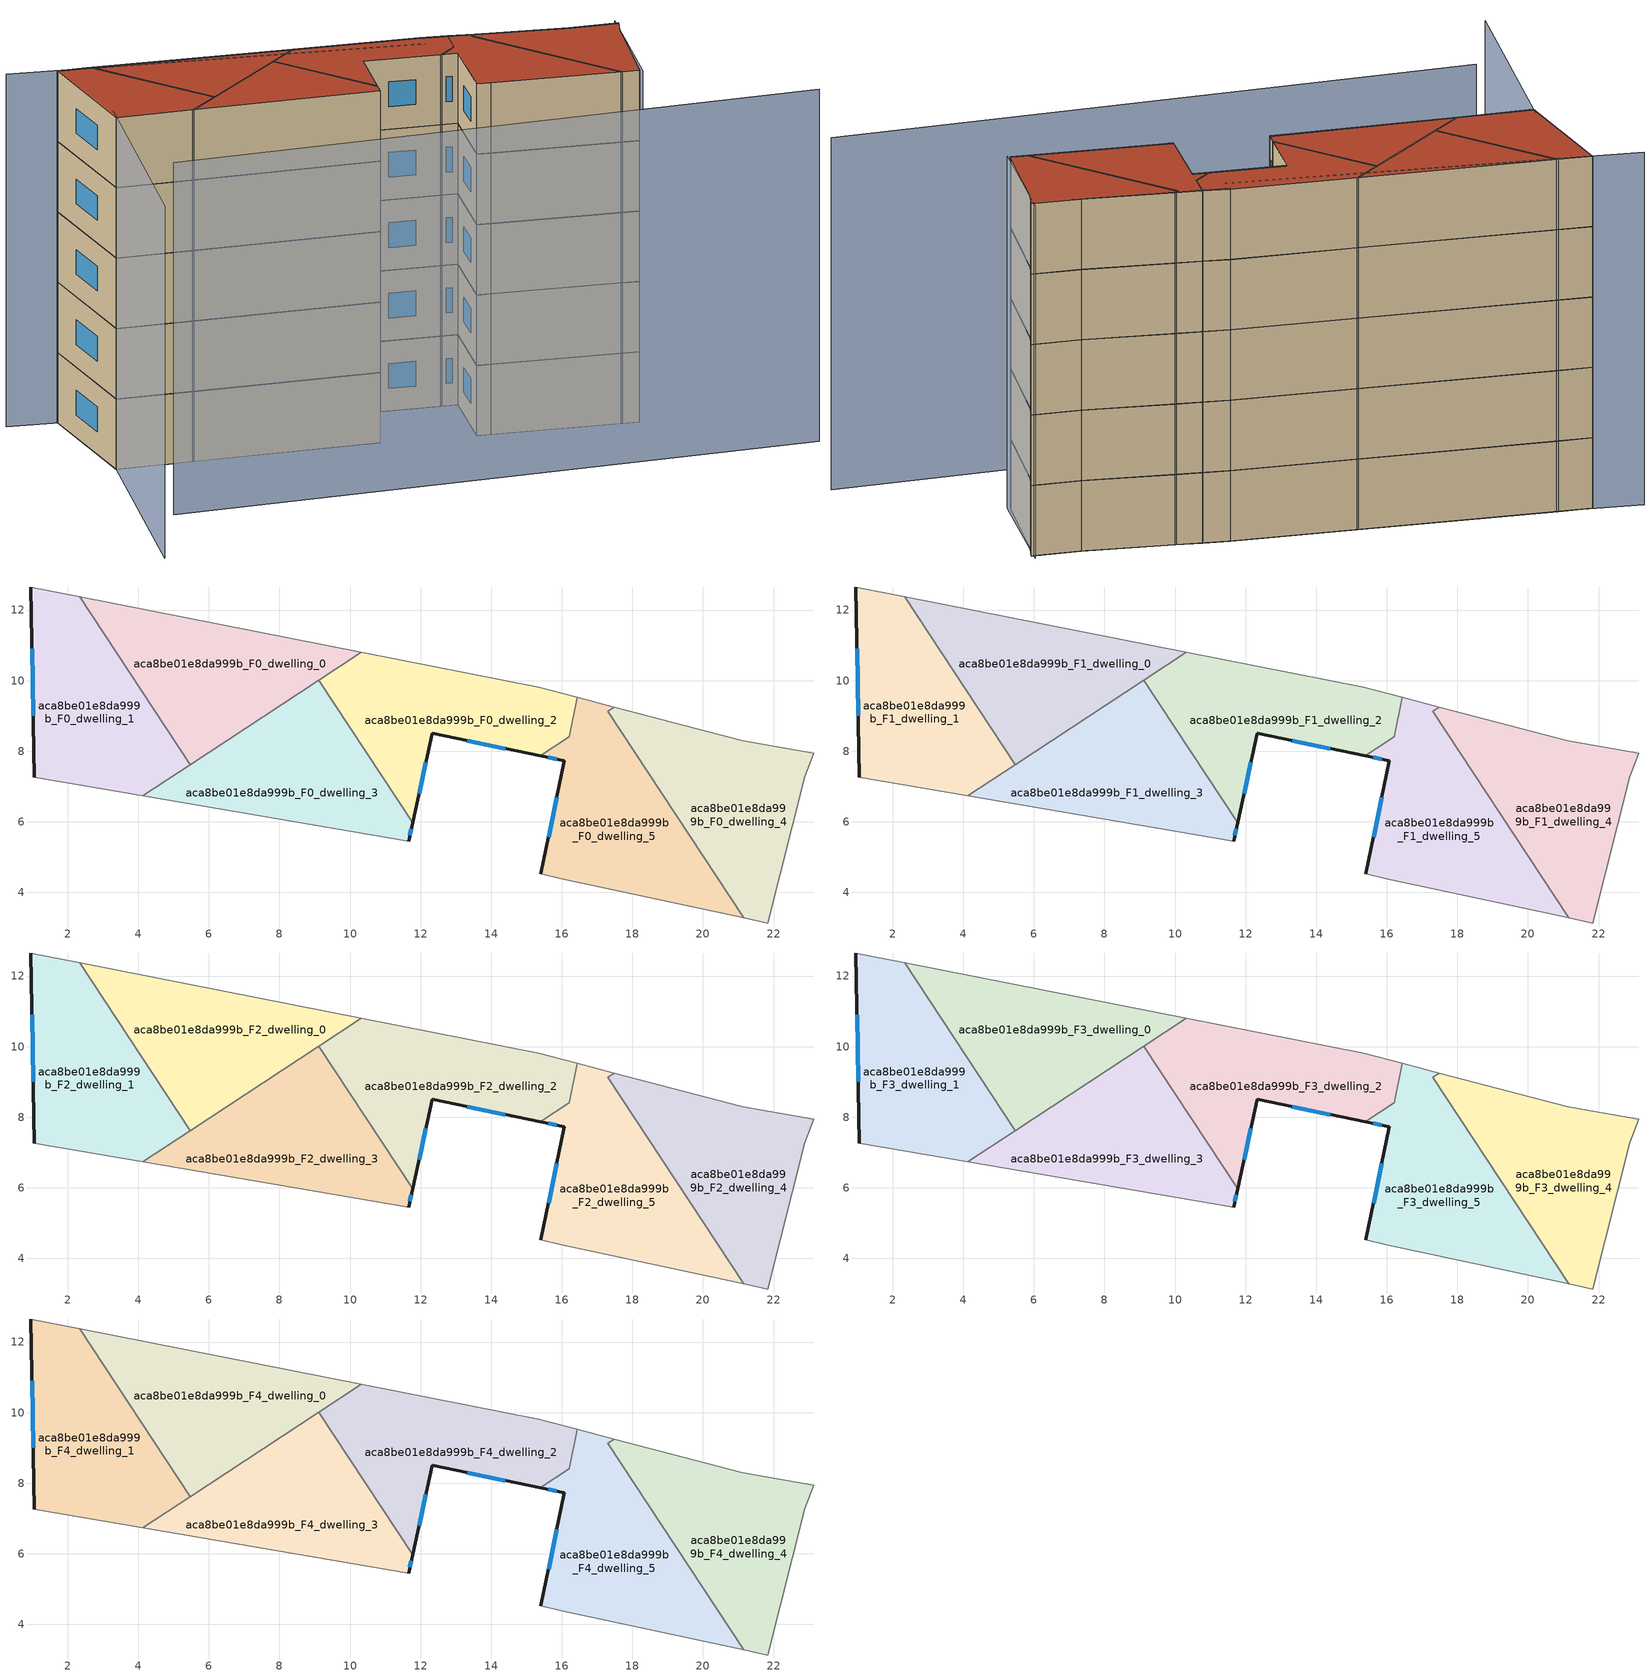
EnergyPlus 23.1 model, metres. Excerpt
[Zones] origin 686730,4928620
aca8be01e8da999b_F0_dwelling_0
 floor ground (EU_floor_Construction): 10.31,10.8 2.34,12.38 5.47,7.62 z0
 wall adiabatic (EU_wall_Construction): 2.34,12.38 10.31,10.8 z0:3
 wall to aca8be01e8da999b_F0_dwelling_1 (EU_wall_Construction): 5.47,7.62 2.34,12.38 z0:3
 wall to aca8be01e8da999b_F0_dwelling_3 (EU_wall_Construction): 9.11,10.01 5.47,7.62 z0:3
 wall to aca8be01e8da999b_F0_dwelling_2 (EU_wall_Construction): 10.31,10.8 9.11,10.02 z0:3
aca8be01e8da999b_F0_dwelling_1
 floor ground (EU_floor_Construction): 5.47,7.62 2.34,12.38 0.96,12.65 1.06,7.26 4.13,6.74 z0
 wall outside (EU_wall_Construction): 1.06,7.26 0.96,12.65 z0:3
 wall adiabatic (EU_wall_Construction): 4.13,6.74 1.06,7.26 / 0.96,12.65 2.34,12.38 z0:3
 wall to aca8be01e8da999b_F0_dwelling_3 (EU_wall_Construction): 5.47,7.62 4.13,6.74 z0:3
 window (EU_Window_Construction): 1.03,9.01 0.99,10.91 z0.97:2.03
aca8be01e8da999b_F0_dwelling_2
 floor ground (EU_floor_Construction): 15.39,7.87 16.2,8.41 16.43,9.53 15.34,9.81 10.31,10.8 9.11,10.01 11.77,5.97 12.33,8.5 z0
 wall outside (EU_wall_Construction): 15.39,7.87 12.33,8.5 11.77,5.97 z0:3
 wall to aca8be01e8da999b_F0_dwelling_3 (EU_wall_Construction): 11.77,5.97 9.11,10.01 z0:3
 wall adiabatic (EU_wall_Construction): 10.31,10.8 15.34,9.81 16.43,9.53 z0:3
 wall to aca8be01e8da999b_F0_dwelling_5 (EU_wall_Construction): 16.44,9.53 16.2,8.41 15.39,7.87 z0:3
 window (EU_Window_Construction): 14.4,8.08 13.32,8.3 / 12.15,7.68 11.95,6.79 z0.97:2.03
aca8be01e8da999b_F0_dwelling_3
 floor ground (EU_floor_Construction): 11.66,5.44 11.77,5.97 9.11,10.01 4.13,6.74 z0
 wall outside (EU_wall_Construction): 11.77,5.97 11.66,5.44 z0:3
 wall adiabatic (EU_wall_Construction): 11.66,5.44 4.13,6.74 z0:3
 window (EU_Window_Construction): 11.74,5.8 11.7,5.61 z0.97:2.03
aca8be01e8da999b_F0_dwelling_4
 floor ground (EU_floor_Construction): 21.84,3.13 22.88,7.28 23.13,7.94 21.13,8.3 17.49,9.25 17.3,9.13 21.15,3.28 z0
 wall adiabatic (EU_wall_Construction): 17.49,9.25 21.13,8.3 23.13,7.94 22.88,7.28 21.84,3.13 21.15,3.28 z0:3
 wall to aca8be01e8da999b_F0_dwelling_5 (EU_wall_Construction): 21.15,3.28 17.3,9.13 17.49,9.25 z0:3
aca8be01e8da999b_F0_dwelling_5
 floor ground (EU_floor_Construction): 21.15,3.28 17.3,9.13 17.49,9.25 16.44,9.53 16.21,8.41 15.39,7.87 16.07,7.73 15.41,4.52 15.99,4.39 z0
 wall outside (EU_wall_Construction): 15.41,4.52 16.07,7.73 15.39,7.87 z0:3
 wall adiabatic (EU_wall_Construction): 16.44,9.53 17.49,9.25 / 21.15,3.28 15.99,4.39 15.41,4.52 z0:3
 window (EU_Window_Construction): 15.62,5.56 15.86,6.69 / 15.85,7.78 15.61,7.83 z0.97:2.03
aca8be01e8da999b_F1_dwelling_0
 floor to aca8be01e8da999b_F0_dwelling_0 (EU_floor_Construction): 10.31,10.8 2.34,12.38 5.47,7.62 z3
 wall adiabatic (EU_wall_Construction): 2.34,12.38 10.31,10.8 z3:6
 wall to aca8be01e8da999b_F1_dwelling_1 (EU_wall_Construction): 5.47,7.62 2.34,12.38 z3:6
 wall to aca8be01e8da999b_F1_dwelling_3 (EU_wall_Construction): 9.11,10.01 5.47,7.62 z3:6
 wall to aca8be01e8da999b_F1_dwelling_2 (EU_wall_Construction): 10.31,10.8 9.11,10.02 z3:6
aca8be01e8da999b_F1_dwelling_1
 floor to aca8be01e8da999b_F0_dwelling_1 (EU_floor_Construction): 5.47,7.62 2.34,12.38 0.96,12.65 1.06,7.26 4.13,6.74 z3
 wall outside (EU_wall_Construction): 1.06,7.26 0.96,12.65 z3:6
 wall adiabatic (EU_wall_Construction): 4.13,6.74 1.06,7.26 / 0.96,12.65 2.34,12.38 z3:6
 wall to aca8be01e8da999b_F1_dwelling_3 (EU_wall_Construction): 5.47,7.62 4.13,6.74 z3:6
 window (EU_Window_Construction): 1.03,9.01 0.99,10.91 z3.97:5.03
aca8be01e8da999b_F1_dwelling_2
 floor to aca8be01e8da999b_F0_dwelling_2 (EU_floor_Construction): 15.39,7.87 16.2,8.41 16.44,9.53 15.34,9.81 10.31,10.8 9.11,10.01 11.77,5.97 12.33,8.5 z3
 wall outside (EU_wall_Construction): 15.39,7.87 12.33,8.5 11.77,5.97 z3:6
 wall to aca8be01e8da999b_F1_dwelling_3 (EU_wall_Construction): 11.77,5.97 9.11,10.01 z3:6
 wall adiabatic (EU_wall_Construction): 10.31,10.8 15.34,9.81 16.43,9.53 z3:6
 wall to aca8be01e8da999b_F1_dwelling_5 (EU_wall_Construction): 16.44,9.53 16.2,8.41 15.39,7.87 z3:6
 window (EU_Window_Construction): 14.4,8.08 13.32,8.3 / 12.15,7.68 11.95,6.79 z3.97:5.03
aca8be01e8da999b_F1_dwelling_3
 floor to aca8be01e8da999b_F0_dwelling_3 (EU_floor_Construction): 11.66,5.44 11.77,5.97 9.11,10.01 4.13,6.74 z3
 wall outside (EU_wall_Construction): 11.77,5.97 11.66,5.44 z3:6
 wall adiabatic (EU_wall_Construction): 11.66,5.44 4.13,6.74 z3:6
 window (EU_Window_Construction): 11.74,5.8 11.7,5.61 z3.97:5.03
aca8be01e8da999b_F1_dwelling_4
 floor to aca8be01e8da999b_F0_dwelling_4 (EU_floor_Construction): 21.84,3.13 22.88,7.28 23.13,7.94 21.13,8.3 17.49,9.25 17.3,9.13 21.15,3.28 z3
 wall adiabatic (EU_wall_Construction): 17.49,9.25 21.13,8.3 23.13,7.94 22.88,7.28 21.84,3.13 21.15,3.28 z3:6
 wall to aca8be01e8da999b_F1_dwelling_5 (EU_wall_Construction): 21.15,3.28 17.3,9.13 17.49,9.25 z3:6
aca8be01e8da999b_F1_dwelling_5
 floor to aca8be01e8da999b_F0_dwelling_5 (EU_floor_Construction): 21.15,3.28 17.3,9.13 17.49,9.25 16.44,9.53 16.21,8.41 15.39,7.87 16.07,7.73 15.41,4.52 15.99,4.39 z3
 wall outside (EU_wall_Construction): 15.41,4.52 16.07,7.73 15.39,7.87 z3:6
 wall adiabatic (EU_wall_Construction): 16.44,9.53 17.49,9.25 / 21.15,3.28 15.99,4.39 15.41,4.52 z3:6
 window (EU_Window_Construction): 15.62,5.56 15.86,6.69 / 15.85,7.78 15.61,7.83 z3.97:5.03
aca8be01e8da999b_F2_dwelling_0
 floor to aca8be01e8da999b_F1_dwelling_0 (EU_floor_Construction): 10.31,10.8 2.34,12.38 5.47,7.62 z6
 wall adiabatic (EU_wall_Construction): 2.34,12.38 10.31,10.8 z6:9
 wall to aca8be01e8da999b_F2_dwelling_1 (EU_wall_Construction): 5.47,7.62 2.34,12.38 z6:9
 wall to aca8be01e8da999b_F2_dwelling_3 (EU_wall_Construction): 9.11,10.01 5.47,7.62 z6:9
 wall to aca8be01e8da999b_F2_dwelling_2 (EU_wall_Construction): 10.31,10.8 9.11,10.02 z6:9
aca8be01e8da999b_F2_dwelling_1
 floor to aca8be01e8da999b_F1_dwelling_1 (EU_floor_Construction): 5.47,7.62 2.34,12.38 0.96,12.65 1.06,7.26 4.13,6.74 z6
 wall outside (EU_wall_Construction): 1.06,7.26 0.96,12.65 z6:9
 wall adiabatic (EU_wall_Construction): 4.13,6.74 1.06,7.26 / 0.96,12.65 2.34,12.38 z6:9
 wall to aca8be01e8da999b_F2_dwelling_3 (EU_wall_Construction): 5.47,7.62 4.13,6.74 z6:9
 window (EU_Window_Construction): 1.03,9.01 0.99,10.91 z6.97:8.03
aca8be01e8da999b_F2_dwelling_2
 floor to aca8be01e8da999b_F1_dwelling_2 (EU_floor_Construction): 15.39,7.87 16.2,8.41 16.44,9.53 15.34,9.81 10.31,10.8 9.11,10.01 11.77,5.97 12.33,8.5 z6
 wall outside (EU_wall_Construction): 15.39,7.87 12.33,8.5 11.77,5.97 z6:9
 wall to aca8be01e8da999b_F2_dwelling_3 (EU_wall_Construction): 11.77,5.97 9.11,10.01 z6:9
 wall adiabatic (EU_wall_Construction): 10.31,10.8 15.34,9.81 16.43,9.53 z6:9
 wall to aca8be01e8da999b_F2_dwelling_5 (EU_wall_Construction): 16.44,9.53 16.2,8.41 15.39,7.87 z6:9
 window (EU_Window_Construction): 14.4,8.08 13.32,8.3 / 12.15,7.68 11.95,6.79 z6.97:8.03
aca8be01e8da999b_F2_dwelling_3
 floor to aca8be01e8da999b_F1_dwelling_3 (EU_floor_Construction): 11.66,5.44 11.77,5.97 9.11,10.01 4.13,6.74 z6
 wall outside (EU_wall_Construction): 11.77,5.97 11.66,5.44 z6:9
 wall adiabatic (EU_wall_Construction): 11.66,5.44 4.13,6.74 z6:9
 window (EU_Window_Construction): 11.74,5.8 11.7,5.61 z6.97:8.03
aca8be01e8da999b_F2_dwelling_4
 floor to aca8be01e8da999b_F1_dwelling_4 (EU_floor_Construction): 21.84,3.13 22.88,7.28 23.13,7.94 21.13,8.3 17.49,9.25 17.3,9.13 21.15,3.28 z6
 wall adiabatic (EU_wall_Construction): 17.49,9.25 21.13,8.3 23.13,7.94 22.88,7.28 21.84,3.13 21.15,3.28 z6:9
 wall to aca8be01e8da999b_F2_dwelling_5 (EU_wall_Construction): 21.15,3.28 17.3,9.13 17.49,9.25 z6:9
aca8be01e8da999b_F2_dwelling_5
 floor to aca8be01e8da999b_F1_dwelling_5 (EU_floor_Construction): 21.15,3.28 17.3,9.13 17.49,9.25 16.44,9.53 16.21,8.41 15.39,7.87 16.07,7.73 15.41,4.52 15.99,4.39 z6
 wall outside (EU_wall_Construction): 15.41,4.52 16.07,7.73 15.39,7.87 z6:9
 wall adiabatic (EU_wall_Construction): 16.44,9.53 17.49,9.25 / 21.15,3.28 15.99,4.39 15.41,4.52 z6:9
 window (EU_Window_Construction): 15.62,5.56 15.86,6.69 / 15.85,7.78 15.61,7.83 z6.97:8.03
aca8be01e8da999b_F3_dwelling_0
 floor to aca8be01e8da999b_F2_dwelling_0 (EU_floor_Construction): 10.31,10.8 2.34,12.38 5.47,7.62 z9
 wall adiabatic (EU_wall_Construction): 2.34,12.38 10.31,10.8 z9:12
 wall to aca8be01e8da999b_F3_dwelling_1 (EU_wall_Construction): 5.47,7.62 2.34,12.38 z9:12
 wall to aca8be01e8da999b_F3_dwelling_3 (EU_wall_Construction): 9.11,10.01 5.47,7.62 z9:12
 wall to aca8be01e8da999b_F3_dwelling_2 (EU_wall_Construction): 10.31,10.8 9.11,10.02 z9:12
aca8be01e8da999b_F3_dwelling_1
 floor to aca8be01e8da999b_F2_dwelling_1 (EU_floor_Construction): 5.47,7.62 2.34,12.38 0.96,12.65 1.06,7.26 4.13,6.74 z9
 wall outside (EU_wall_Construction): 1.06,7.26 0.96,12.65 z9:12
 wall adiabatic (EU_wall_Construction): 4.13,6.74 1.06,7.26 / 0.96,12.65 2.34,12.38 z9:12
 wall to aca8be01e8da999b_F3_dwelling_3 (EU_wall_Construction): 5.47,7.62 4.13,6.74 z9:12
 window (EU_Window_Construction): 1.03,9.01 0.99,10.91 z9.97:11.03
aca8be01e8da999b_F3_dwelling_2
 floor to aca8be01e8da999b_F2_dwelling_2 (EU_floor_Construction): 15.39,7.87 16.2,8.41 16.44,9.53 15.34,9.81 10.31,10.8 9.11,10.01 11.77,5.97 12.33,8.5 z9
 wall outside (EU_wall_Construction): 15.39,7.87 12.33,8.5 11.77,5.97 z9:12
 wall to aca8be01e8da999b_F3_dwelling_3 (EU_wall_Construction): 11.77,5.97 9.11,10.01 z9:12
 wall adiabatic (EU_wall_Construction): 10.31,10.8 15.34,9.81 16.43,9.53 z9:12
 wall to aca8be01e8da999b_F3_dwelling_5 (EU_wall_Construction): 16.44,9.53 16.2,8.41 15.39,7.87 z9:12
 window (EU_Window_Construction): 14.4,8.08 13.32,8.3 / 12.15,7.68 11.95,6.79 z9.97:11.03
aca8be01e8da999b_F3_dwelling_3
 floor to aca8be01e8da999b_F2_dwelling_3 (EU_floor_Construction): 11.66,5.44 11.77,5.97 9.11,10.01 4.13,6.74 z9
 wall outside (EU_wall_Construction): 11.77,5.97 11.66,5.44 z9:12
 wall adiabatic (EU_wall_Construction): 11.66,5.44 4.13,6.74 z9:12
 window (EU_Window_Construction): 11.74,5.8 11.7,5.61 z9.97:11.03
aca8be01e8da999b_F3_dwelling_4
 floor to aca8be01e8da999b_F2_dwelling_4 (EU_floor_Construction): 21.84,3.13 22.88,7.28 23.13,7.94 21.13,8.3 17.49,9.25 17.3,9.13 21.15,3.28 z9
 wall adiabatic (EU_wall_Construction): 17.49,9.25 21.13,8.3 23.13,7.94 22.88,7.28 21.84,3.13 21.15,3.28 z9:12
 wall to aca8be01e8da999b_F3_dwelling_5 (EU_wall_Construction): 21.15,3.28 17.3,9.13 17.49,9.25 z9:12
aca8be01e8da999b_F3_dwelling_5
 floor to aca8be01e8da999b_F2_dwelling_5 (EU_floor_Construction): 21.15,3.28 17.3,9.13 17.49,9.25 16.44,9.53 16.21,8.41 15.39,7.87 16.07,7.73 15.41,4.52 15.99,4.39 z9
 wall outside (EU_wall_Construction): 15.41,4.52 16.07,7.73 15.39,7.87 z9:12
 wall adiabatic (EU_wall_Construction): 16.44,9.53 17.49,9.25 / 21.15,3.28 15.99,4.39 15.41,4.52 z9:12
 window (EU_Window_Construction): 15.62,5.56 15.86,6.69 / 15.85,7.78 15.61,7.83 z9.97:11.03
aca8be01e8da999b_F4_dwelling_0
 floor to aca8be01e8da999b_F3_dwelling_0 (EU_floor_Construction): 10.31,10.8 2.34,12.38 5.47,7.62 z12
 wall adiabatic (EU_wall_Construction): 2.34,12.38 10.31,10.8 z12:15
 wall to aca8be01e8da999b_F4_dwelling_1 (EU_wall_Construction): 5.47,7.62 2.34,12.38 z12:15
 wall to aca8be01e8da999b_F4_dwelling_3 (EU_wall_Construction): 9.11,10.01 5.47,7.62 z12:15
 wall to aca8be01e8da999b_F4_dwelling_2 (EU_wall_Construction): 10.31,10.8 9.11,10.02 z12:15
 roof outside (EU_roof_Construction): 10.31,10.8 5.47,7.62 2.34,12.38 z15
aca8be01e8da999b_F4_dwelling_1
 floor to aca8be01e8da999b_F3_dwelling_1 (EU_floor_Construction): 5.47,7.62 2.34,12.38 0.96,12.65 1.06,7.26 4.13,6.74 z12
 wall outside (EU_wall_Construction): 1.06,7.26 0.96,12.65 z12:15
 wall adiabatic (EU_wall_Construction): 4.13,6.74 1.06,7.26 / 0.96,12.65 2.34,12.38 z12:15
 wall to aca8be01e8da999b_F4_dwelling_3 (EU_wall_Construction): 5.47,7.62 4.13,6.74 z12:15
 window (EU_Window_Construction): 1.03,9.01 0.99,10.91 z12.97:14.03
 roof outside (EU_roof_Construction): 2.34,12.38 5.47,7.62 4.13,6.74 1.06,7.26 0.96,12.65 z15
aca8be01e8da999b_F4_dwelling_2
 floor to aca8be01e8da999b_F3_dwelling_2 (EU_floor_Construction): 15.39,7.87 16.2,8.41 16.44,9.53 15.34,9.81 10.31,10.8 9.11,10.01 11.77,5.97 12.33,8.5 z12
 wall outside (EU_wall_Construction): 15.39,7.87 12.33,8.5 11.77,5.97 z12:15
 wall to aca8be01e8da999b_F4_dwelling_3 (EU_wall_Construction): 11.77,5.97 9.11,10.01 z12:15
 wall adiabatic (EU_wall_Construction): 10.31,10.8 15.34,9.81 16.43,9.53 z12:15
 wall to aca8be01e8da999b_F4_dwelling_5 (EU_wall_Construction): 16.44,9.53 16.2,8.41 15.39,7.87 z12:15
 window (EU_Window_Construction): 14.4,8.08 13.32,8.3 / 12.15,7.68 11.95,6.79 z12.97:14.03
 roof outside (EU_roof_Construction): 16.44,9.53 16.2,8.41 15.39,7.87 12.33,8.5 11.77,5.97 9.11,10.01 10.31,10.8 15.34,9.81 z15
aca8be01e8da999b_F4_dwelling_3
 floor to aca8be01e8da999b_F3_dwelling_3 (EU_floor_Construction): 11.66,5.44 11.77,5.97 9.11,10.01 4.13,6.74 z12
 wall outside (EU_wall_Construction): 11.77,5.97 11.66,5.44 z12:15
 wall adiabatic (EU_wall_Construction): 11.66,5.44 4.13,6.74 z12:15
 window (EU_Window_Construction): 11.74,5.8 11.7,5.61 z12.97:14.03
 roof outside (EU_roof_Construction): 9.11,10.01 11.77,5.97 11.66,5.44 4.13,6.74 z15
aca8be01e8da999b_F4_dwelling_4
 floor to aca8be01e8da999b_F3_dwelling_4 (EU_floor_Construction): 21.84,3.13 22.88,7.28 23.13,7.94 21.13,8.3 17.49,9.25 17.3,9.13 21.15,3.28 z12
 wall adiabatic (EU_wall_Construction): 17.49,9.25 21.13,8.3 23.13,7.94 22.88,7.28 21.84,3.13 21.15,3.28 z12:15
 wall to aca8be01e8da999b_F4_dwelling_5 (EU_wall_Construction): 21.15,3.28 17.3,9.13 17.49,9.25 z12:15
 roof outside (EU_roof_Construction): 23.13,7.94 22.88,7.28 21.84,3.13 21.15,3.28 17.3,9.13 17.49,9.25 21.13,8.3 z15
aca8be01e8da999b_F4_dwelling_5
 floor to aca8be01e8da999b_F3_dwelling_5 (EU_floor_Construction): 21.15,3.28 17.3,9.13 17.49,9.25 16.44,9.53 16.21,8.41 15.39,7.87 16.07,7.73 15.41,4.52 15.99,4.39 z12
 wall outside (EU_wall_Construction): 15.41,4.52 16.07,7.73 15.39,7.87 z12:15
 wall adiabatic (EU_wall_Construction): 16.44,9.53 17.49,9.25 / 21.15,3.28 15.99,4.39 15.41,4.52 z12:15
 window (EU_Window_Construction): 15.62,5.56 15.86,6.69 / 15.85,7.78 15.61,7.83 z12.97:14.03
 roof outside (EU_roof_Construction): 17.49,9.25 17.3,9.13 21.15,3.28 15.99,4.39 15.41,4.52 16.07,7.73 15.39,7.87 16.21,8.41 16.44,9.53 z15
shading: 1.16,2.08 27.44,-1.61 / 15.28,9.16 -1.04,13.14 / 21.92,3.04 23.09,8.21 / 21.48,8.22 15.33,9.75 / -1.04,-1.87 1.2,7.89 z0:15
[Building]
EU S2 Campaign: North Axis=0; Terrain=City; Solar Distribution=FullExterior
[Site:Location]
Bologna: Latitude=44.5; Longitude=11.25; Time Zone=1; Elevation=37
[SizingPeriod:WeatherFileDays]
AnnualSizingPeriod: Begin Month=1; Begin Day of Month=1; End Month=12; End Day of Month=31; Day of Week for Start Day=Monday; Use Weather File Daylight Saving Period=No; Use Weather File Rain and Snow Indicators=No
[MATERIAL]
EU_InternalMass_Material: Roughness=MediumRough; Thickness=0.1; Conductivity=1; Density=1800; Specific Heat=900; Thermal Absorptance=0.9; Solar Absorptance=0.7; Visible Absorptance=0.7
[MATERIAL:NOMASS] Roughness=MediumRough; Thermal Absorptance=0.9; Solar Absorptance=0.7; Visible Absorptance=0.7
Name | Thermal Resistance
EU_wall_NoMass | 0.779417
EU_roof_NoMass | 0.435466
EU_floor_NoMass | 0.588222
[WINDOWMATERIAL:SIMPLEGLAZINGSYSTEM]
EU_Window_SimpleGlazing: UFactor=5.16242; Solar Heat Gain Coefficient=0.85; Visible Transmittance=0.85
[CONSTRUCTION]
EU_wall_Construction: EU_wall_NoMass
EU_roof_Construction: EU_roof_NoMass
EU_floor_Construction: EU_floor_NoMass
EU_InternalMass_Construction: EU_InternalMass_Material
EU_Window_Construction: EU_Window_SimpleGlazing
[ZONE] Type=1; Multiplier=1; Ceiling Height=autocalculate; Floor Area=autocalculate; Part of Total Floor Area=Yes
Name | Volume
aca8be01e8da999b_F0_dwelling_0; aca8be01e8da999b_F1_dwelling_0; aca8be01e8da999b_F2_dwelling_0; aca8be01e8da999b_F3_dwelling_0; aca8be01e8da999b_F4_dwelling_0 | 49.4736
aca8be01e8da999b_F0_dwelling_1; aca8be01e8da999b_F1_dwelling_1; aca8be01e8da999b_F2_dwelling_1; aca8be01e8da999b_F3_dwelling_1; aca8be01e8da999b_F4_dwelling_1 | 49.4839
aca8be01e8da999b_F0_dwelling_2 | 47.6023
aca8be01e8da999b_F1_dwelling_2; aca8be01e8da999b_F2_dwelling_2; aca8be01e8da999b_F3_dwelling_2; aca8be01e8da999b_F4_dwelling_2 | 47.6118
aca8be01e8da999b_F0_dwelling_3; aca8be01e8da999b_F1_dwelling_3; aca8be01e8da999b_F2_dwelling_3; aca8be01e8da999b_F3_dwelling_3; aca8be01e8da999b_F4_dwelling_3 | 49.4868
aca8be01e8da999b_F0_dwelling_4; aca8be01e8da999b_F1_dwelling_4; aca8be01e8da999b_F2_dwelling_4; aca8be01e8da999b_F3_dwelling_4; aca8be01e8da999b_F4_dwelling_4 | 49.4824
aca8be01e8da999b_F0_dwelling_5; aca8be01e8da999b_F1_dwelling_5; aca8be01e8da999b_F2_dwelling_5; aca8be01e8da999b_F3_dwelling_5; aca8be01e8da999b_F4_dwelling_5 | 51.334
[INTERNALMASS] Construction=EU_InternalMass_Construction
Name | Zone or ZoneList | Surface Area
aca8be01e8da999b_F0_dwelling_0_EU_InternalMass | aca8be01e8da999b_F0_dwelling_0 | 16.491
aca8be01e8da999b_F0_dwelling_1_EU_InternalMass | aca8be01e8da999b_F0_dwelling_1 | 16.4948
aca8be01e8da999b_F0_dwelling_2_EU_InternalMass | aca8be01e8da999b_F0_dwelling_2 | 15.8724
aca8be01e8da999b_F0_dwelling_3_EU_InternalMass | aca8be01e8da999b_F0_dwelling_3 | 16.4954
aca8be01e8da999b_F0_dwelling_4_EU_InternalMass | aca8be01e8da999b_F0_dwelling_4 | 16.4938
aca8be01e8da999b_F0_dwelling_5_EU_InternalMass | aca8be01e8da999b_F0_dwelling_5 | 17.1115
aca8be01e8da999b_F1_dwelling_0_EU_InternalMass | aca8be01e8da999b_F1_dwelling_0 | 16.491
aca8be01e8da999b_F1_dwelling_1_EU_InternalMass | aca8be01e8da999b_F1_dwelling_1 | 16.4948
aca8be01e8da999b_F1_dwelling_2_EU_InternalMass | aca8be01e8da999b_F1_dwelling_2 | 15.8724
aca8be01e8da999b_F1_dwelling_3_EU_InternalMass | aca8be01e8da999b_F1_dwelling_3 | 16.4954
aca8be01e8da999b_F1_dwelling_4_EU_InternalMass | aca8be01e8da999b_F1_dwelling_4 | 16.4938
aca8be01e8da999b_F1_dwelling_5_EU_InternalMass | aca8be01e8da999b_F1_dwelling_5 | 17.1115
aca8be01e8da999b_F2_dwelling_0_EU_InternalMass | aca8be01e8da999b_F2_dwelling_0 | 16.491
aca8be01e8da999b_F2_dwelling_1_EU_InternalMass | aca8be01e8da999b_F2_dwelling_1 | 16.4948
aca8be01e8da999b_F2_dwelling_2_EU_InternalMass | aca8be01e8da999b_F2_dwelling_2 | 15.8724
aca8be01e8da999b_F2_dwelling_3_EU_InternalMass | aca8be01e8da999b_F2_dwelling_3 | 16.4954
aca8be01e8da999b_F2_dwelling_4_EU_InternalMass | aca8be01e8da999b_F2_dwelling_4 | 16.4938
aca8be01e8da999b_F2_dwelling_5_EU_InternalMass | aca8be01e8da999b_F2_dwelling_5 | 17.1115
aca8be01e8da999b_F3_dwelling_0_EU_InternalMass | aca8be01e8da999b_F3_dwelling_0 | 16.491
aca8be01e8da999b_F3_dwelling_1_EU_InternalMass | aca8be01e8da999b_F3_dwelling_1 | 16.4948
aca8be01e8da999b_F3_dwelling_2_EU_InternalMass | aca8be01e8da999b_F3_dwelling_2 | 15.8724
aca8be01e8da999b_F3_dwelling_3_EU_InternalMass | aca8be01e8da999b_F3_dwelling_3 | 16.4954
aca8be01e8da999b_F3_dwelling_4_EU_InternalMass | aca8be01e8da999b_F3_dwelling_4 | 16.4938
aca8be01e8da999b_F3_dwelling_5_EU_InternalMass | aca8be01e8da999b_F3_dwelling_5 | 17.1115
aca8be01e8da999b_F4_dwelling_0_EU_InternalMass | aca8be01e8da999b_F4_dwelling_0 | 16.491
aca8be01e8da999b_F4_dwelling_1_EU_InternalMass | aca8be01e8da999b_F4_dwelling_1 | 16.4948
aca8be01e8da999b_F4_dwelling_2_EU_InternalMass | aca8be01e8da999b_F4_dwelling_2 | 15.8724
aca8be01e8da999b_F4_dwelling_3_EU_InternalMass | aca8be01e8da999b_F4_dwelling_3 | 16.4954
aca8be01e8da999b_F4_dwelling_4_EU_InternalMass | aca8be01e8da999b_F4_dwelling_4 | 16.4938
aca8be01e8da999b_F4_dwelling_5_EU_InternalMass | aca8be01e8da999b_F4_dwelling_5 | 17.1115
[OTHEREQUIPMENT] Fuel Type=Electricity; Design Level Calculation Method=Watts/Area; Power per Zone Floor Area=1; Fraction Latent=0; Fraction Radiant=0; Fraction Lost=0; Carbon Dioxide Generation Rate=0; EndUse Subcategory=EU_Step8_InternalGains
Name | Zone or ZoneList or Space or SpaceList | Schedule
EU_Step8_InternalGain_aca8be01e8da999b_F0_dwelling_0_f000 | aca8be01e8da999b_F0_dwelling_0 | EU_Step8_GainSchedule_aca8be01e8da999b_F0_dwelling_0_f000
EU_Step8_InternalGain_aca8be01e8da999b_F0_dwelling_1_f000 | aca8be01e8da999b_F0_dwelling_1 | EU_Step8_GainSchedule_aca8be01e8da999b_F0_dwelling_1_f000
EU_Step8_InternalGain_aca8be01e8da999b_F0_dwelling_2_f000 | aca8be01e8da999b_F0_dwelling_2 | EU_Step8_GainSchedule_aca8be01e8da999b_F0_dwelling_2_f000
EU_Step8_InternalGain_aca8be01e8da999b_F0_dwelling_3_f000 | aca8be01e8da999b_F0_dwelling_3 | EU_Step8_GainSchedule_aca8be01e8da999b_F0_dwelling_3_f000
EU_Step8_InternalGain_aca8be01e8da999b_F0_dwelling_4_f000 | aca8be01e8da999b_F0_dwelling_4 | EU_Step8_GainSchedule_aca8be01e8da999b_F0_dwelling_4_f000
EU_Step8_InternalGain_aca8be01e8da999b_F0_dwelling_5_f000 | aca8be01e8da999b_F0_dwelling_5 | EU_Step8_GainSchedule_aca8be01e8da999b_F0_dwelling_5_f000
EU_Step8_InternalGain_aca8be01e8da999b_F1_dwelling_0_f000 | aca8be01e8da999b_F1_dwelling_0 | EU_Step8_GainSchedule_aca8be01e8da999b_F1_dwelling_0_f000
EU_Step8_InternalGain_aca8be01e8da999b_F1_dwelling_1_f000 | aca8be01e8da999b_F1_dwelling_1 | EU_Step8_GainSchedule_aca8be01e8da999b_F1_dwelling_1_f000
EU_Step8_InternalGain_aca8be01e8da999b_F1_dwelling_2_f000 | aca8be01e8da999b_F1_dwelling_2 | EU_Step8_GainSchedule_aca8be01e8da999b_F1_dwelling_2_f000
EU_Step8_InternalGain_aca8be01e8da999b_F1_dwelling_3_f000 | aca8be01e8da999b_F1_dwelling_3 | EU_Step8_GainSchedule_aca8be01e8da999b_F1_dwelling_3_f000
EU_Step8_InternalGain_aca8be01e8da999b_F1_dwelling_4_f000 | aca8be01e8da999b_F1_dwelling_4 | EU_Step8_GainSchedule_aca8be01e8da999b_F1_dwelling_4_f000
EU_Step8_InternalGain_aca8be01e8da999b_F1_dwelling_5_f000 | aca8be01e8da999b_F1_dwelling_5 | EU_Step8_GainSchedule_aca8be01e8da999b_F1_dwelling_5_f000
EU_Step8_InternalGain_aca8be01e8da999b_F2_dwelling_0_f000 | aca8be01e8da999b_F2_dwelling_0 | EU_Step8_GainSchedule_aca8be01e8da999b_F2_dwelling_0_f000
EU_Step8_InternalGain_aca8be01e8da999b_F2_dwelling_1_f000 | aca8be01e8da999b_F2_dwelling_1 | EU_Step8_GainSchedule_aca8be01e8da999b_F2_dwelling_1_f000
EU_Step8_InternalGain_aca8be01e8da999b_F2_dwelling_2_f000 | aca8be01e8da999b_F2_dwelling_2 | EU_Step8_GainSchedule_aca8be01e8da999b_F2_dwelling_2_f000
EU_Step8_InternalGain_aca8be01e8da999b_F2_dwelling_3_f000 | aca8be01e8da999b_F2_dwelling_3 | EU_Step8_GainSchedule_aca8be01e8da999b_F2_dwelling_3_f000
EU_Step8_InternalGain_aca8be01e8da999b_F2_dwelling_4_f000 | aca8be01e8da999b_F2_dwelling_4 | EU_Step8_GainSchedule_aca8be01e8da999b_F2_dwelling_4_f000
EU_Step8_InternalGain_aca8be01e8da999b_F2_dwelling_5_f000 | aca8be01e8da999b_F2_dwelling_5 | EU_Step8_GainSchedule_aca8be01e8da999b_F2_dwelling_5_f000
EU_Step8_InternalGain_aca8be01e8da999b_F3_dwelling_0_f000 | aca8be01e8da999b_F3_dwelling_0 | EU_Step8_GainSchedule_aca8be01e8da999b_F3_dwelling_0_f000
EU_Step8_InternalGain_aca8be01e8da999b_F3_dwelling_1_f000 | aca8be01e8da999b_F3_dwelling_1 | EU_Step8_GainSchedule_aca8be01e8da999b_F3_dwelling_1_f000
EU_Step8_InternalGain_aca8be01e8da999b_F3_dwelling_2_f000 | aca8be01e8da999b_F3_dwelling_2 | EU_Step8_GainSchedule_aca8be01e8da999b_F3_dwelling_2_f000
EU_Step8_InternalGain_aca8be01e8da999b_F3_dwelling_3_f000 | aca8be01e8da999b_F3_dwelling_3 | EU_Step8_GainSchedule_aca8be01e8da999b_F3_dwelling_3_f000
EU_Step8_InternalGain_aca8be01e8da999b_F3_dwelling_4_f000 | aca8be01e8da999b_F3_dwelling_4 | EU_Step8_GainSchedule_aca8be01e8da999b_F3_dwelling_4_f000
EU_Step8_InternalGain_aca8be01e8da999b_F3_dwelling_5_f000 | aca8be01e8da999b_F3_dwelling_5 | EU_Step8_GainSchedule_aca8be01e8da999b_F3_dwelling_5_f000
EU_Step8_InternalGain_aca8be01e8da999b_F4_dwelling_0_f000 | aca8be01e8da999b_F4_dwelling_0 | EU_Step8_GainSchedule_aca8be01e8da999b_F4_dwelling_0_f000
EU_Step8_InternalGain_aca8be01e8da999b_F4_dwelling_1_f000 | aca8be01e8da999b_F4_dwelling_1 | EU_Step8_GainSchedule_aca8be01e8da999b_F4_dwelling_1_f000
EU_Step8_InternalGain_aca8be01e8da999b_F4_dwelling_2_f000 | aca8be01e8da999b_F4_dwelling_2 | EU_Step8_GainSchedule_aca8be01e8da999b_F4_dwelling_2_f000
EU_Step8_InternalGain_aca8be01e8da999b_F4_dwelling_3_f000 | aca8be01e8da999b_F4_dwelling_3 | EU_Step8_GainSchedule_aca8be01e8da999b_F4_dwelling_3_f000
EU_Step8_InternalGain_aca8be01e8da999b_F4_dwelling_4_f000 | aca8be01e8da999b_F4_dwelling_4 | EU_Step8_GainSchedule_aca8be01e8da999b_F4_dwelling_4_f000
EU_Step8_InternalGain_aca8be01e8da999b_F4_dwelling_5_f000 | aca8be01e8da999b_F4_dwelling_5 | EU_Step8_GainSchedule_aca8be01e8da999b_F4_dwelling_5_f000
[ZONEVENTILATION:DESIGNFLOWRATE] Schedule=EU_AlwaysOn; Design Flow Rate Calculation Method=AirChanges/Hour; Air Changes per Hour=0.712058; Ventilation Type=Natural; Fan Pressure Rise=0; Fan Total Efficiency=1; Constant Term Coefficient=1; Temperature Term Coefficient=0; Velocity Term Coefficient=0; Velocity Squared Term Coefficient=0; Minimum Indoor Temperature=-100; Maximum Indoor Temperature=100; Delta Temperature=-100; Minimum Outdoor Temperature=-100; Maximum Outdoor Temperature=100; Maximum Wind Speed=40
Name | Zone or ZoneList or Space or SpaceList
EU_ConstantAir_aca8be01e8da999b_F0_dwelling_0 | aca8be01e8da999b_F0_dwelling_0
EU_ConstantAir_aca8be01e8da999b_F0_dwelling_1 | aca8be01e8da999b_F0_dwelling_1
EU_ConstantAir_aca8be01e8da999b_F0_dwelling_2 | aca8be01e8da999b_F0_dwelling_2
EU_ConstantAir_aca8be01e8da999b_F0_dwelling_3 | aca8be01e8da999b_F0_dwelling_3
EU_ConstantAir_aca8be01e8da999b_F0_dwelling_4 | aca8be01e8da999b_F0_dwelling_4
EU_ConstantAir_aca8be01e8da999b_F0_dwelling_5 | aca8be01e8da999b_F0_dwelling_5
EU_ConstantAir_aca8be01e8da999b_F1_dwelling_0 | aca8be01e8da999b_F1_dwelling_0
EU_ConstantAir_aca8be01e8da999b_F1_dwelling_1 | aca8be01e8da999b_F1_dwelling_1
EU_ConstantAir_aca8be01e8da999b_F1_dwelling_2 | aca8be01e8da999b_F1_dwelling_2
EU_ConstantAir_aca8be01e8da999b_F1_dwelling_3 | aca8be01e8da999b_F1_dwelling_3
EU_ConstantAir_aca8be01e8da999b_F1_dwelling_4 | aca8be01e8da999b_F1_dwelling_4
EU_ConstantAir_aca8be01e8da999b_F1_dwelling_5 | aca8be01e8da999b_F1_dwelling_5
EU_ConstantAir_aca8be01e8da999b_F2_dwelling_0 | aca8be01e8da999b_F2_dwelling_0
EU_ConstantAir_aca8be01e8da999b_F2_dwelling_1 | aca8be01e8da999b_F2_dwelling_1
EU_ConstantAir_aca8be01e8da999b_F2_dwelling_2 | aca8be01e8da999b_F2_dwelling_2
EU_ConstantAir_aca8be01e8da999b_F2_dwelling_3 | aca8be01e8da999b_F2_dwelling_3
EU_ConstantAir_aca8be01e8da999b_F2_dwelling_4 | aca8be01e8da999b_F2_dwelling_4
EU_ConstantAir_aca8be01e8da999b_F2_dwelling_5 | aca8be01e8da999b_F2_dwelling_5
EU_ConstantAir_aca8be01e8da999b_F3_dwelling_0 | aca8be01e8da999b_F3_dwelling_0
EU_ConstantAir_aca8be01e8da999b_F3_dwelling_1 | aca8be01e8da999b_F3_dwelling_1
EU_ConstantAir_aca8be01e8da999b_F3_dwelling_2 | aca8be01e8da999b_F3_dwelling_2
EU_ConstantAir_aca8be01e8da999b_F3_dwelling_3 | aca8be01e8da999b_F3_dwelling_3
EU_ConstantAir_aca8be01e8da999b_F3_dwelling_4 | aca8be01e8da999b_F3_dwelling_4
EU_ConstantAir_aca8be01e8da999b_F3_dwelling_5 | aca8be01e8da999b_F3_dwelling_5
EU_ConstantAir_aca8be01e8da999b_F4_dwelling_0 | aca8be01e8da999b_F4_dwelling_0
EU_ConstantAir_aca8be01e8da999b_F4_dwelling_1 | aca8be01e8da999b_F4_dwelling_1
EU_ConstantAir_aca8be01e8da999b_F4_dwelling_2 | aca8be01e8da999b_F4_dwelling_2
EU_ConstantAir_aca8be01e8da999b_F4_dwelling_3 | aca8be01e8da999b_F4_dwelling_3
EU_ConstantAir_aca8be01e8da999b_F4_dwelling_4 | aca8be01e8da999b_F4_dwelling_4
EU_ConstantAir_aca8be01e8da999b_F4_dwelling_5 | aca8be01e8da999b_F4_dwelling_5
[HVACTEMPLATE:THERMOSTAT] Constant Heating Setpoint=20; Constant Cooling Setpoint=50
EU_HeatOnly_aca8be01e8da999b_F0_dwelling_0; EU_HeatOnly_aca8be01e8da999b_F0_dwelling_1; EU_HeatOnly_aca8be01e8da999b_F0_dwelling_2; EU_HeatOnly_aca8be01e8da999b_F0_dwelling_3; EU_HeatOnly_aca8be01e8da999b_F0_dwelling_4; EU_HeatOnly_aca8be01e8da999b_F0_dwelling_5; EU_HeatOnly_aca8be01e8da999b_F1_dwelling_0; EU_HeatOnly_aca8be01e8da999b_F1_dwelling_1; EU_HeatOnly_aca8be01e8da999b_F1_dwelling_2; EU_HeatOnly_aca8be01e8da999b_F1_dwelling_3; EU_HeatOnly_aca8be01e8da999b_F1_dwelling_4; EU_HeatOnly_aca8be01e8da999b_F1_dwelling_5; EU_HeatOnly_aca8be01e8da999b_F2_dwelling_0; EU_HeatOnly_aca8be01e8da999b_F2_dwelling_1; EU_HeatOnly_aca8be01e8da999b_F2_dwelling_2; EU_HeatOnly_aca8be01e8da999b_F2_dwelling_3; EU_HeatOnly_aca8be01e8da999b_F2_dwelling_4; EU_HeatOnly_aca8be01e8da999b_F2_dwelling_5; EU_HeatOnly_aca8be01e8da999b_F3_dwelling_0; EU_HeatOnly_aca8be01e8da999b_F3_dwelling_1; EU_HeatOnly_aca8be01e8da999b_F3_dwelling_2; EU_HeatOnly_aca8be01e8da999b_F3_dwelling_3; EU_HeatOnly_aca8be01e8da999b_F3_dwelling_4; EU_HeatOnly_aca8be01e8da999b_F3_dwelling_5; EU_HeatOnly_aca8be01e8da999b_F4_dwelling_0; EU_HeatOnly_aca8be01e8da999b_F4_dwelling_1; EU_HeatOnly_aca8be01e8da999b_F4_dwelling_2; EU_HeatOnly_aca8be01e8da999b_F4_dwelling_3; EU_HeatOnly_aca8be01e8da999b_F4_dwelling_4; EU_HeatOnly_aca8be01e8da999b_F4_dwelling_5
[HVACTEMPLATE:ZONE:IDEALLOADSAIRSYSTEM] System Availability Schedule=EU_AlwaysOn; Maximum Heating Supply Air Temperature=50; Minimum Cooling Supply Air Temperature=13; Maximum Heating Supply Air Humidity Ratio=0.0156; Minimum Cooling Supply Air Humidity Ratio=0.0077; Heating Limit=NoLimit; Cooling Limit=NoLimit; Heating Availability Schedule=EU_AlwaysOn; Cooling Availability Schedule=EU_CoolingOff; Dehumidification Control Type=ConstantSensibleHeatRatio; Cooling Sensible Heat Ratio=0.7; Dehumidification Setpoint=60; Humidification Control Type=None; Humidification Setpoint=30; Outdoor Air Method=None; Outdoor Air Flow Rate per Person=0.00944; Outdoor Air Flow Rate per Zone Floor Area=0; Outdoor Air Flow Rate per Zone=0; Demand Controlled Ventilation Type=None; Outdoor Air Economizer Type=NoEconomizer; Heat Recovery Type=None; Sensible Heat Recovery Effectiveness=0.7; Latent Heat Recovery Effectiveness=0.65
Name | Template Thermostat
aca8be01e8da999b_F0_dwelling_0 | EU_HeatOnly_aca8be01e8da999b_F0_dwelling_0
aca8be01e8da999b_F0_dwelling_1 | EU_HeatOnly_aca8be01e8da999b_F0_dwelling_1
aca8be01e8da999b_F0_dwelling_2 | EU_HeatOnly_aca8be01e8da999b_F0_dwelling_2
aca8be01e8da999b_F0_dwelling_3 | EU_HeatOnly_aca8be01e8da999b_F0_dwelling_3
aca8be01e8da999b_F0_dwelling_4 | EU_HeatOnly_aca8be01e8da999b_F0_dwelling_4
aca8be01e8da999b_F0_dwelling_5 | EU_HeatOnly_aca8be01e8da999b_F0_dwelling_5
aca8be01e8da999b_F1_dwelling_0 | EU_HeatOnly_aca8be01e8da999b_F1_dwelling_0
aca8be01e8da999b_F1_dwelling_1 | EU_HeatOnly_aca8be01e8da999b_F1_dwelling_1
aca8be01e8da999b_F1_dwelling_2 | EU_HeatOnly_aca8be01e8da999b_F1_dwelling_2
aca8be01e8da999b_F1_dwelling_3 | EU_HeatOnly_aca8be01e8da999b_F1_dwelling_3
aca8be01e8da999b_F1_dwelling_4 | EU_HeatOnly_aca8be01e8da999b_F1_dwelling_4
aca8be01e8da999b_F1_dwelling_5 | EU_HeatOnly_aca8be01e8da999b_F1_dwelling_5
aca8be01e8da999b_F2_dwelling_0 | EU_HeatOnly_aca8be01e8da999b_F2_dwelling_0
aca8be01e8da999b_F2_dwelling_1 | EU_HeatOnly_aca8be01e8da999b_F2_dwelling_1
aca8be01e8da999b_F2_dwelling_2 | EU_HeatOnly_aca8be01e8da999b_F2_dwelling_2
aca8be01e8da999b_F2_dwelling_3 | EU_HeatOnly_aca8be01e8da999b_F2_dwelling_3
aca8be01e8da999b_F2_dwelling_4 | EU_HeatOnly_aca8be01e8da999b_F2_dwelling_4
aca8be01e8da999b_F2_dwelling_5 | EU_HeatOnly_aca8be01e8da999b_F2_dwelling_5
aca8be01e8da999b_F3_dwelling_0 | EU_HeatOnly_aca8be01e8da999b_F3_dwelling_0
aca8be01e8da999b_F3_dwelling_1 | EU_HeatOnly_aca8be01e8da999b_F3_dwelling_1
aca8be01e8da999b_F3_dwelling_2 | EU_HeatOnly_aca8be01e8da999b_F3_dwelling_2
aca8be01e8da999b_F3_dwelling_3 | EU_HeatOnly_aca8be01e8da999b_F3_dwelling_3
aca8be01e8da999b_F3_dwelling_4 | EU_HeatOnly_aca8be01e8da999b_F3_dwelling_4
aca8be01e8da999b_F3_dwelling_5 | EU_HeatOnly_aca8be01e8da999b_F3_dwelling_5
aca8be01e8da999b_F4_dwelling_0 | EU_HeatOnly_aca8be01e8da999b_F4_dwelling_0
aca8be01e8da999b_F4_dwelling_1 | EU_HeatOnly_aca8be01e8da999b_F4_dwelling_1
aca8be01e8da999b_F4_dwelling_2 | EU_HeatOnly_aca8be01e8da999b_F4_dwelling_2
aca8be01e8da999b_F4_dwelling_3 | EU_HeatOnly_aca8be01e8da999b_F4_dwelling_3
aca8be01e8da999b_F4_dwelling_4 | EU_HeatOnly_aca8be01e8da999b_F4_dwelling_4
aca8be01e8da999b_F4_dwelling_5 | EU_HeatOnly_aca8be01e8da999b_F4_dwelling_5
[SIZING:ZONE] Zone Cooling Design Supply Air Temperature Input Method=SupplyAirTemperature; Zone Cooling Design Supply Air Temperature=13; Zone Heating Design Supply Air Temperature Input Method=SupplyAirTemperature; Zone Heating Design Supply Air Temperature=50; Zone Cooling Design Supply Air Humidity Ratio=0.008; Zone Heating Design Supply Air Humidity Ratio=0.008; Cooling Design Air Flow Method=DesignDay; Cooling Design Air Flow Rate=0; Cooling Minimum Air Flow per Zone Floor Area=0.000762; Cooling Minimum Air Flow=0; Cooling Minimum Air Flow Fraction=0.2; Heating Design Air Flow Method=DesignDay; Heating Design Air Flow Rate=0; Heating Maximum Air Flow per Zone Floor Area=0.002032; Heating Maximum Air Flow=0.141576; Heating Maximum Air Flow Fraction=0.3; Account for Dedicated Outdoor Air System=No; Dedicated Outdoor Air System Control Strategy=NeutralSupplyAir; Dedicated Outdoor Air Low Setpoint Temperature for Design=autosize; Dedicated Outdoor Air High Setpoint Temperature for Design=autosize; Zone Load Sizing Method=Sensible Load Only No Latent Load; Zone Latent Cooling Design Supply Air Humidity Ratio Input Method=HumidityRatioDifference; Zone Cooling Design Supply Air Humidity Ratio Difference=0.005; Zone Latent Heating Design Supply Air Humidity Ratio Input Method=HumidityRatioDifference; Zone Humidification Design Supply Air Humidity Ratio Difference=0.005
aca8be01e8da999b_F0_dwelling_0; aca8be01e8da999b_F0_dwelling_1; aca8be01e8da999b_F0_dwelling_2; aca8be01e8da999b_F0_dwelling_3; aca8be01e8da999b_F0_dwelling_4; aca8be01e8da999b_F0_dwelling_5; aca8be01e8da999b_F1_dwelling_0; aca8be01e8da999b_F1_dwelling_1; aca8be01e8da999b_F1_dwelling_2; aca8be01e8da999b_F1_dwelling_3; aca8be01e8da999b_F1_dwelling_4; aca8be01e8da999b_F1_dwelling_5; aca8be01e8da999b_F2_dwelling_0; aca8be01e8da999b_F2_dwelling_1; aca8be01e8da999b_F2_dwelling_2; aca8be01e8da999b_F2_dwelling_3; aca8be01e8da999b_F2_dwelling_4; aca8be01e8da999b_F2_dwelling_5; aca8be01e8da999b_F3_dwelling_0; aca8be01e8da999b_F3_dwelling_1; aca8be01e8da999b_F3_dwelling_2; aca8be01e8da999b_F3_dwelling_3; aca8be01e8da999b_F3_dwelling_4; aca8be01e8da999b_F3_dwelling_5; aca8be01e8da999b_F4_dwelling_0; aca8be01e8da999b_F4_dwelling_1; aca8be01e8da999b_F4_dwelling_2; aca8be01e8da999b_F4_dwelling_3; aca8be01e8da999b_F4_dwelling_4; aca8be01e8da999b_F4_dwelling_5
[SCHEDULE:CONSTANT]
Name | Hourly Value
EU_AlwaysOn | 1
EU_CoolingOff | 0
[SCHEDULE:FILE] Column Number=1; Rows to Skip at Top=0; Number of Hours of Data=8760; Column Separator=Comma; Interpolate to Timestep=No; Minutes per Item=60; Adjust Schedule for Daylight Savings=Yes
Name | File
EU_Step8_GainSchedule_aca8be01e8da999b_F0_dwelling_0_f000 | ../../schedules/aca8be01e8da999b/aca8be01e8da999b_F0_dwelling_0_f000_gain.csv
EU_Step8_GainSchedule_aca8be01e8da999b_F0_dwelling_1_f000 | ../../schedules/aca8be01e8da999b/aca8be01e8da999b_F0_dwelling_1_f000_gain.csv
EU_Step8_GainSchedule_aca8be01e8da999b_F0_dwelling_2_f000 | ../../schedules/aca8be01e8da999b/aca8be01e8da999b_F0_dwelling_2_f000_gain.csv
EU_Step8_GainSchedule_aca8be01e8da999b_F0_dwelling_3_f000 | ../../schedules/aca8be01e8da999b/aca8be01e8da999b_F0_dwelling_3_f000_gain.csv
EU_Step8_GainSchedule_aca8be01e8da999b_F0_dwelling_4_f000 | ../../schedules/aca8be01e8da999b/aca8be01e8da999b_F0_dwelling_4_f000_gain.csv
EU_Step8_GainSchedule_aca8be01e8da999b_F0_dwelling_5_f000 | ../../schedules/aca8be01e8da999b/aca8be01e8da999b_F0_dwelling_5_f000_gain.csv
EU_Step8_GainSchedule_aca8be01e8da999b_F1_dwelling_0_f000 | ../../schedules/aca8be01e8da999b/aca8be01e8da999b_F1_dwelling_0_f000_gain.csv
EU_Step8_GainSchedule_aca8be01e8da999b_F1_dwelling_1_f000 | ../../schedules/aca8be01e8da999b/aca8be01e8da999b_F1_dwelling_1_f000_gain.csv
EU_Step8_GainSchedule_aca8be01e8da999b_F1_dwelling_2_f000 | ../../schedules/aca8be01e8da999b/aca8be01e8da999b_F1_dwelling_2_f000_gain.csv
EU_Step8_GainSchedule_aca8be01e8da999b_F1_dwelling_3_f000 | ../../schedules/aca8be01e8da999b/aca8be01e8da999b_F1_dwelling_3_f000_gain.csv
EU_Step8_GainSchedule_aca8be01e8da999b_F1_dwelling_4_f000 | ../../schedules/aca8be01e8da999b/aca8be01e8da999b_F1_dwelling_4_f000_gain.csv
EU_Step8_GainSchedule_aca8be01e8da999b_F1_dwelling_5_f000 | ../../schedules/aca8be01e8da999b/aca8be01e8da999b_F1_dwelling_5_f000_gain.csv
EU_Step8_GainSchedule_aca8be01e8da999b_F2_dwelling_0_f000 | ../../schedules/aca8be01e8da999b/aca8be01e8da999b_F2_dwelling_0_f000_gain.csv
EU_Step8_GainSchedule_aca8be01e8da999b_F2_dwelling_1_f000 | ../../schedules/aca8be01e8da999b/aca8be01e8da999b_F2_dwelling_1_f000_gain.csv
EU_Step8_GainSchedule_aca8be01e8da999b_F2_dwelling_2_f000 | ../../schedules/aca8be01e8da999b/aca8be01e8da999b_F2_dwelling_2_f000_gain.csv
EU_Step8_GainSchedule_aca8be01e8da999b_F2_dwelling_3_f000 | ../../schedules/aca8be01e8da999b/aca8be01e8da999b_F2_dwelling_3_f000_gain.csv
EU_Step8_GainSchedule_aca8be01e8da999b_F2_dwelling_4_f000 | ../../schedules/aca8be01e8da999b/aca8be01e8da999b_F2_dwelling_4_f000_gain.csv
EU_Step8_GainSchedule_aca8be01e8da999b_F2_dwelling_5_f000 | ../../schedules/aca8be01e8da999b/aca8be01e8da999b_F2_dwelling_5_f000_gain.csv
EU_Step8_GainSchedule_aca8be01e8da999b_F3_dwelling_0_f000 | ../../schedules/aca8be01e8da999b/aca8be01e8da999b_F3_dwelling_0_f000_gain.csv
EU_Step8_GainSchedule_aca8be01e8da999b_F3_dwelling_1_f000 | ../../schedules/aca8be01e8da999b/aca8be01e8da999b_F3_dwelling_1_f000_gain.csv
EU_Step8_GainSchedule_aca8be01e8da999b_F3_dwelling_2_f000 | ../../schedules/aca8be01e8da999b/aca8be01e8da999b_F3_dwelling_2_f000_gain.csv
EU_Step8_GainSchedule_aca8be01e8da999b_F3_dwelling_3_f000 | ../../schedules/aca8be01e8da999b/aca8be01e8da999b_F3_dwelling_3_f000_gain.csv
EU_Step8_GainSchedule_aca8be01e8da999b_F3_dwelling_4_f000 | ../../schedules/aca8be01e8da999b/aca8be01e8da999b_F3_dwelling_4_f000_gain.csv
EU_Step8_GainSchedule_aca8be01e8da999b_F3_dwelling_5_f000 | ../../schedules/aca8be01e8da999b/aca8be01e8da999b_F3_dwelling_5_f000_gain.csv
EU_Step8_GainSchedule_aca8be01e8da999b_F4_dwelling_0_f000 | ../../schedules/aca8be01e8da999b/aca8be01e8da999b_F4_dwelling_0_f000_gain.csv
EU_Step8_GainSchedule_aca8be01e8da999b_F4_dwelling_1_f000 | ../../schedules/aca8be01e8da999b/aca8be01e8da999b_F4_dwelling_1_f000_gain.csv
EU_Step8_GainSchedule_aca8be01e8da999b_F4_dwelling_2_f000 | ../../schedules/aca8be01e8da999b/aca8be01e8da999b_F4_dwelling_2_f000_gain.csv
EU_Step8_GainSchedule_aca8be01e8da999b_F4_dwelling_3_f000 | ../../schedules/aca8be01e8da999b/aca8be01e8da999b_F4_dwelling_3_f000_gain.csv
EU_Step8_GainSchedule_aca8be01e8da999b_F4_dwelling_4_f000 | ../../schedules/aca8be01e8da999b/aca8be01e8da999b_F4_dwelling_4_f000_gain.csv
EU_Step8_GainSchedule_aca8be01e8da999b_F4_dwelling_5_f000 | ../../schedules/aca8be01e8da999b/aca8be01e8da999b_F4_dwelling_5_f000_gain.csv
